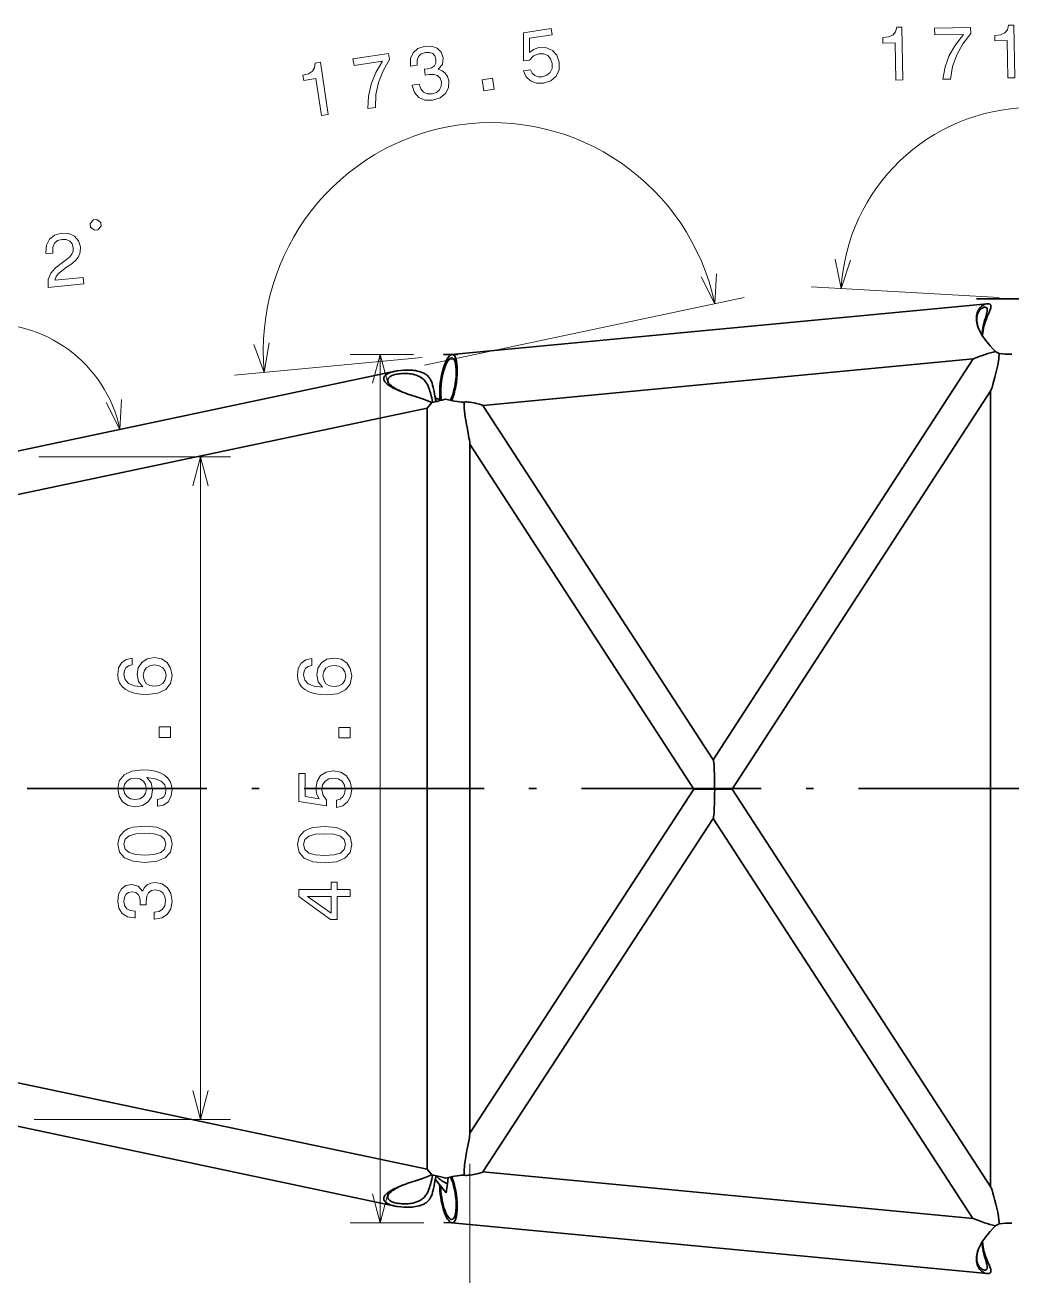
# Model space of a CAD drawing. Extents: x 0 to 420, y 0 to 297.
# Drawn here: x 101.1 to 167, y 127.6 to 211 of the extents above; entities that cross this region are included whole.
import ezdxf

# ---------------------------------------------------------------- set-up
doc = ezdxf.new("R2010")
doc.units = 0
doc.linetypes.add('DASHDOT', pattern=[18.5, 12, -3, 0.5, -3])

msp = doc.modelspace()

# ---------------------------------------------------------------- linework, layer by layer
at = {"color": 7, "lineweight": 13}
for p, q in [((127.78968, 188.351288), (149.12973, 192.856888)), ((124.838821, 131.121384), (124.838821, 189.064438)), ((112.847664, 138.008881), (112.847664, 182.233932)), ((130.827286, 135.058762), (130.827286, 93.750725))]:
    msp.add_line(p, q, dxfattribs=at)
at = {"color": 8, "lineweight": 13, "ltscale": 0.313919}
msp.add_line((166.143707, 192.854584), (153.607101, 193.56543), dxfattribs=at)
at = {"color": 7, "lineweight": 35}
for p, q in [((165.347244, 192.438416), (129.626205, 189.046295)), ((164.413254, 188.762222), (131.700531, 185.655777)), ((147.063004, 162.022552), (164.407211, 188.761642)), ((125.832825, 187.938126), (98.789383, 182.228348)), ((148.341476, 160.055817), (165.59639, 186.657257)), ((165.579437, 186.631134), (165.579437, 133.537369)), ((127.970154, 185.469254), (100.356438, 179.639069)), ((127.970154, 134.706924), (127.970154, 185.469254)), ((147.071045, 162.010193), (131.699707, 185.657043)), ((130.827286, 137.058762), (130.827286, 183.108841)), ((145.785614, 160.055893), (130.827286, 183.067383)), ((145.785614, 160.055893), (130.827286, 137.100128)), ((165.596375, 133.511307), (148.341476, 160.055817)), ((147.070908, 158.103302), (131.702927, 134.518829)), ((164.40332, 131.414902), (147.062881, 158.090973)), ((100.356438, 140.537109), (127.970154, 134.706924)), ((98.789383, 137.94783), (125.832825, 132.238052)), ((164.409363, 131.414322), (131.703735, 134.520096)), ((165.347244, 127.73777), (129.626205, 131.129883))]:
    msp.add_line(p, q, dxfattribs=at)
at = {"color": 7, "lineweight": 35, "ltscale": 0.089656}
msp.add_line((164.642349, 192.758682), (168.228577, 192.758682), dxfattribs=at)
at = {"color": 7, "lineweight": 13, "ltscale": 0.314342}
msp.add_line((127.63517, 188.857224), (115.117821, 187.668564), dxfattribs=at)
at = {"color": 7, "lineweight": 13, "ltscale": 0.105897}
msp.add_line((127.074715, 189.064438), (122.838821, 189.064438), dxfattribs=at)
at = {"color": 7, "lineweight": 35, "ltscale": 0.023392}
msp.add_line((129.074707, 189.064438), (130.010376, 189.064438), dxfattribs=at)
at = {"color": 7, "lineweight": 35, "ltscale": 0.001688}
msp.add_line((165.918472, 189.246353), (165.97789, 189.214264), dxfattribs=at)
at = {"color": 7, "lineweight": 35, "ltscale": 0.002252}
for p, q in [((126.188744, 186.604202), (126.272415, 186.570877)), ((126.188744, 133.571976), (126.272415, 133.605301))]:
    msp.add_line(p, q, dxfattribs=at)
at = {"color": 7, "lineweight": 35, "ltscale": 0.012264}
for p, q in [((127.970154, 185.469254), (128.279144, 185.850296)), ((128.279144, 134.325882), (127.970154, 134.706924))]:
    msp.add_line(p, q, dxfattribs=at)
at = {"color": 7, "lineweight": 35, "ltscale": 0.000278}
msp.add_line((128.580078, 185.909119), (128.569122, 185.911011), dxfattribs=at)
at = {"color": 7, "lineweight": 35, "ltscale": 0.001248}
msp.add_line((128.837387, 186.028473), (128.844131, 185.979004), dxfattribs=at)
at = {"color": 7, "lineweight": 35, "ltscale": 0.004948}
for p, q in [((129.2061, 186.077057), (129.398727, 186.031586)), ((129.2061, 134.099121), (129.398727, 134.144592))]:
    msp.add_line(p, q, dxfattribs=at)
at = {"color": 7, "lineweight": 35, "ltscale": 5.7e-05}
msp.add_line((130.440277, 185.88559), (130.442215, 185.884369), dxfattribs=at)
at = {"color": 7, "lineweight": 13, "ltscale": 0.319476}
msp.add_line((102.068642, 182.233932), (114.847664, 182.233932), dxfattribs=at)
at = {"color": 7, "linetype": 'DASHDOT', "lineweight": 35}
msp.add_line((390.771515, 160.088089), (23.101364, 160.088089), dxfattribs=at)
at = {"color": 7, "lineweight": 35, "ltscale": 0.03196}
msp.add_line((147.064011, 160.055252), (145.785614, 160.055893), dxfattribs=at)
at = {"color": 7, "lineweight": 35, "ltscale": 0.002531}
msp.add_line((147.165253, 160.055191), (147.064011, 160.055252), dxfattribs=at)
at = {"color": 7, "lineweight": 35, "ltscale": 0.003889}
msp.add_line((147.165253, 160.055191), (147.164871, 160.210739), dxfattribs=at)
at = {"color": 7, "lineweight": 35, "ltscale": 0.029406}
msp.add_line((147.165253, 160.055191), (148.341476, 160.055817), dxfattribs=at)
at = {"color": 7, "lineweight": 13, "ltscale": 0.327505}
msp.add_line((101.747444, 138.008881), (114.847664, 138.008881), dxfattribs=at)
at = {"color": 7, "lineweight": 35, "ltscale": 0.029117}
msp.add_line((129.253922, 133.123779), (128.520355, 134.028412), dxfattribs=at)
at = {"color": 7, "lineweight": 35, "ltscale": 0.000666}
msp.add_line((129.120773, 134.12117), (129.132004, 134.097015), dxfattribs=at)
at = {"color": 7, "lineweight": 35, "ltscale": 0.00054}
msp.add_line((129.130569, 134.118576), (129.132004, 134.097015), dxfattribs=at)
at = {"color": 7, "lineweight": 35, "ltscale": 0.000522}
msp.add_line((129.141159, 134.115784), (129.132004, 134.097015), dxfattribs=at)
at = {"color": 7, "lineweight": 35, "ltscale": 0.010198}
msp.add_line((129.369919, 134.137741), (129.331482, 133.731628), dxfattribs=at)
at = {"color": 7, "lineweight": 35, "ltscale": 5.4e-05}
msp.add_line((130.440277, 134.290588), (130.442108, 134.291733), dxfattribs=at)
at = {"color": 7, "lineweight": 13, "ltscale": 0.122916}
msp.add_line((127.755463, 131.121384), (122.838821, 131.121384), dxfattribs=at)
at = {"color": 7, "lineweight": 35, "ltscale": 0.016377}
msp.add_line((129.100555, 131.135605), (129.755463, 131.121384), dxfattribs=at)
at = {"color": 7, "lineweight": 13}
for points in [[(134.416595, 207.977798), (134.588623, 207.585724), (134.881592, 207.303909), (135.270981, 207.159241), (135.741058, 207.154434), (136.230911, 207.320984), (136.587509, 207.625351), (136.777451, 208.052261), (136.796127, 208.565262), (136.64064, 209.015991), (136.345825, 209.34343), (135.936157, 209.520706), (135.439636, 209.531693), (135.074844, 209.414825), (134.810776, 209.206192), (134.808167, 210.15979), (136.323776, 210.390991), (136.261414, 210.799805), (134.411758, 210.517654), (134.417435, 208.641144), (134.816269, 208.701981), (135.069687, 208.980408), (135.425705, 209.121445), (135.753143, 209.11528), (136.021774, 208.992996), (136.213593, 208.772293), (136.316345, 208.466568), (136.309418, 208.144104), (136.187134, 207.875473), (135.966415, 207.683655), (135.660706, 207.580902), (135.391129, 207.5755), (135.16925, 207.658981), (134.992294, 207.815643), (134.880249, 208.048538)], [(126.981888, 207.03244), (126.987221, 206.997543), (127.139999, 206.531097), (127.429085, 206.207886), (127.832993, 206.034821), (128.334503, 206.024597), (128.840073, 206.188446), (129.19548, 206.467133), (129.391525, 206.854141), (129.412811, 207.316544), (129.328064, 207.604599), (129.18187, 207.827179), (128.974243, 207.984268), (128.714417, 208.082367), (128.997406, 208.401016), (129.046677, 208.847275), (128.912567, 209.224747), (128.65332, 209.486191), (128.276199, 209.617416), (127.787689, 209.609207), (127.351166, 209.460999), (127.040619, 209.189163), (126.869514, 208.805954), (126.865448, 208.330887), (126.870766, 208.29599), (127.314491, 208.363663), (127.305702, 208.688828), (127.400345, 208.937943), (127.58844, 209.109482), (127.874985, 209.204208), (128.14032, 209.203873), (128.345749, 209.128067), (128.486267, 208.976059), (128.566116, 208.753555), (128.558517, 208.502426), (128.463959, 208.319656), (128.26976, 208.188004), (127.99015, 208.114731), (127.79496, 208.090057), (127.855042, 207.696198), (128.097824, 207.743439), (128.418747, 207.746475), (128.671326, 207.662567), (128.840576, 207.489426), (128.929214, 207.242767), (128.918472, 206.945236), (128.80661, 206.708801), (128.597809, 206.539215), (128.300522, 206.447952), (127.978836, 206.44989), (127.726692, 206.564468), (127.545609, 206.781723), (127.440559, 207.102402)], [(124.017738, 205.46814), (124.521278, 205.544952), (124.560326, 206.392654), (124.732376, 207.204544), (125.032425, 207.979843), (125.463974, 208.729279), (125.400848, 209.143082), (123.027733, 208.781082), (123.096931, 208.327393), (124.99144, 208.616394), (124.545715, 207.85968), (124.239143, 207.093597), (124.064056, 206.301651)], [(120.927689, 204.996765), (121.381371, 205.065964), (120.84977, 208.550873), (120.510765, 208.499161), (120.467415, 208.181351), (120.319115, 207.94957), (120.063148, 207.788086), (119.690346, 207.690399), (119.744339, 207.336426), (120.551987, 207.459625)], [(131.753357, 206.648163), (132.44136, 206.753113), (132.328049, 207.495956), (131.64003, 207.391006)], [(105.7724, 197.344376), (106.004646, 197.366852), (106.214417, 197.621582), (106.191956, 197.853836), (105.937225, 198.063599), (105.704964, 198.041122), (105.495193, 197.786392), (105.51767, 197.554153)], [(102.677063, 193.528442), (105.071487, 193.760178), (105.029701, 194.191879), (103.137245, 194.008728), (103.219841, 194.254852), (103.381599, 194.468124), (103.904305, 194.878448), (104.185883, 195.057709), (104.496307, 195.305618), (104.707947, 195.579437), (104.814812, 195.888733), (104.832458, 196.229904), (104.706306, 196.643311), (104.438324, 196.951782), (104.056488, 197.12764), (103.582367, 197.157745), (103.108719, 197.025772), (102.765106, 196.754379), (102.565628, 196.355057), (102.533401, 195.850327), (102.540199, 195.78006), (102.997009, 195.824265), (102.993118, 195.864426), (103.005257, 196.210144), (103.116493, 196.474243), (103.316811, 196.655762), (103.597595, 196.738678), (103.893593, 196.71666), (104.12159, 196.612061), (104.281082, 196.429886), (104.355095, 196.188782), (104.342308, 195.954468), (104.265877, 195.749466), (104.121765, 195.563248), (103.915466, 195.391281), (103.634842, 195.201981), (103.173035, 194.84314), (102.858734, 194.478317), (102.69178, 194.056808), (102.675598, 193.543503)], [(108.290741, 168.803818), (107.88224, 168.707993), (107.579651, 168.486099), (107.388016, 168.143158), (107.322449, 167.699356), (107.357742, 167.40181), (107.453568, 167.144592), (107.609901, 166.917648), (107.83181, 166.726013), (108.109192, 166.574707), (108.447083, 166.46376), (108.845497, 166.393158), (109.29435, 166.372986), (110.01049, 166.453674), (110.52993, 166.70079), (110.842621, 167.099213), (110.948524, 167.643875), (110.857742, 168.133072), (110.62072, 168.506271), (110.247513, 168.748337), (109.77346, 168.834076), (109.29435, 168.748337), (108.926186, 168.516357), (108.694206, 168.158279), (108.613518, 167.714478), (108.714378, 167.235382), (109.001839, 166.877304), (108.447083, 166.952957), (108.048676, 167.114334), (107.811638, 167.36145), (107.730949, 167.704391), (107.771301, 167.956558), (107.877205, 168.148193), (108.053719, 168.274277), (108.290741, 168.339844)], [(120.281898, 168.77533), (119.873398, 168.679504), (119.570808, 168.457611), (119.379173, 168.11467), (119.313606, 167.670868), (119.3489, 167.373322), (119.444725, 167.116104), (119.601067, 166.88916), (119.822968, 166.697525), (120.100349, 166.546219), (120.43824, 166.435272), (120.836655, 166.36467), (121.285507, 166.344498), (122.001648, 166.425186), (122.521088, 166.672302), (122.833778, 167.070724), (122.939682, 167.615387), (122.8489, 168.104584), (122.611877, 168.477783), (122.23867, 168.719849), (121.764618, 168.805588), (121.285507, 168.719849), (120.917343, 168.487869), (120.685364, 168.129791), (120.604675, 167.685989), (120.705536, 167.206894), (120.992996, 166.848816), (120.43824, 166.924469), (120.039833, 167.085846), (119.802795, 167.332962), (119.722107, 167.675903), (119.762459, 167.92807), (119.868362, 168.119705), (120.044876, 168.245789), (120.281898, 168.311356)], [(109.778503, 168.344879), (110.096214, 168.289413), (110.338295, 168.148193), (110.499672, 167.921249), (110.55011, 167.63884), (110.499672, 167.341278), (110.343338, 167.114334), (110.101273, 166.968079), (109.783539, 166.922699), (109.470863, 166.973129), (109.233826, 167.114334), (109.082527, 167.346329), (109.027054, 167.659012), (109.082527, 167.931335), (109.228783, 168.148193), (109.465828, 168.289413)], [(121.769661, 168.316391), (122.087372, 168.260925), (122.329453, 168.119705), (122.490829, 167.892761), (122.541267, 167.610352), (122.490829, 167.31279), (122.334496, 167.085846), (122.09243, 166.93959), (121.774696, 166.894211), (121.462021, 166.944641), (121.224983, 167.085846), (121.073685, 167.317841), (121.018211, 167.630524), (121.073685, 167.902847), (121.21994, 168.119705), (121.456985, 168.260925)], [(110.847664, 163.509445), (110.847664, 164.205399), (110.096214, 164.205399), (110.096214, 163.509445)], [(122.838821, 163.480957), (122.838821, 164.17691), (122.087372, 164.17691), (122.087372, 163.480957)], [(109.980232, 158.911026), (110.378654, 158.986679), (110.686287, 159.203537), (110.877922, 159.546478), (110.948524, 160.000366), (110.913231, 160.297913), (110.822449, 160.565201), (110.666107, 160.792145), (110.444206, 160.983795), (110.166824, 161.135086), (109.823891, 161.246033), (109.430511, 161.3116), (108.976624, 161.336823), (108.265526, 161.251083), (107.746086, 161.003967), (107.433388, 160.610596), (107.322449, 160.070969), (107.413231, 159.576736), (107.655296, 159.203537), (108.028503, 158.961456), (108.497513, 158.880768), (108.981659, 158.961456), (109.349823, 159.198486), (109.58181, 159.551514), (109.657463, 160.000366), (109.561638, 160.474426), (109.269135, 160.832489), (109.828934, 160.751801), (110.227356, 160.590424), (110.464378, 160.343307), (110.540031, 160.005402), (110.504715, 159.743164), (110.393768, 159.551514), (110.217255, 159.42543), (109.980232, 159.375)], [(121.925995, 158.842194), (122.339539, 158.95314), (122.662308, 159.200256), (122.864037, 159.56337), (122.939682, 160.027344), (122.8489, 160.536713), (122.601791, 160.935135), (122.208412, 161.187286), (121.704086, 161.283112), (121.235077, 161.197372), (120.866913, 160.955307), (120.62989, 160.577057), (120.544159, 160.087875), (120.604675, 159.709625), (120.771088, 159.417114), (119.828011, 159.558334), (119.828011, 161.091476), (119.414467, 161.091476), (119.414467, 159.220428), (121.27037, 158.943054), (121.27037, 159.346512), (121.033348, 159.639023), (120.947601, 160.012222), (121.00309, 160.334991), (121.164467, 160.582108), (121.411591, 160.738449), (121.729309, 160.793915), (122.047035, 160.738449), (122.294159, 160.577057), (122.4505, 160.329941), (122.505966, 160.012222), (122.470657, 159.744934), (122.354675, 159.538162), (122.173119, 159.386856), (121.925995, 159.311218)], [(108.49247, 159.369965), (108.179802, 159.420395), (107.932678, 159.5616), (107.776337, 159.783508), (107.720863, 160.070969), (107.776337, 160.368515), (107.932678, 160.595459), (108.174759, 160.736679), (108.487434, 160.792145), (108.805145, 160.736679), (109.042191, 160.595459), (109.188446, 160.36348), (109.238884, 160.055832), (109.188446, 159.778458), (109.042191, 159.5616), (108.810204, 159.420395)], [(109.138016, 155.169968), (109.929802, 155.245605), (110.494637, 155.482635), (110.837585, 155.860886), (110.948524, 156.385376), (110.837585, 156.904831), (110.494637, 157.283066), (109.929802, 157.51506), (109.138016, 157.595749), (108.351273, 157.51506), (108.038582, 157.419235), (107.78138, 157.283066), (107.438446, 156.904831), (107.322449, 156.385376), (107.438446, 155.860886), (107.786415, 155.482635), (108.351273, 155.245605)], [(109.138016, 155.654114), (108.527786, 155.694458), (108.089012, 155.820541), (107.83181, 156.047485), (107.741043, 156.385376), (107.83181, 156.718231), (108.089012, 156.945175), (108.527786, 157.071259), (109.138016, 157.111603), (109.753288, 157.071259), (110.192039, 156.945175), (110.449242, 156.718231), (110.534988, 156.385376), (110.449242, 156.047485), (110.192039, 155.820541), (109.753288, 155.694458)], [(121.129173, 155.141479), (121.920959, 155.217117), (122.485794, 155.454147), (122.828743, 155.832397), (122.939682, 156.356888), (122.828743, 156.876343), (122.485794, 157.254578), (121.920959, 157.486572), (121.129173, 157.567261), (120.34243, 157.486572), (120.029739, 157.390747), (119.772537, 157.254578), (119.429604, 156.876343), (119.313606, 156.356888), (119.429604, 155.832397), (119.777573, 155.454147), (120.34243, 155.217117)], [(121.129173, 155.625626), (120.518944, 155.66597), (120.08017, 155.792053), (119.822968, 156.018997), (119.732201, 156.356888), (119.822968, 156.689743), (120.08017, 156.916687), (120.518944, 157.04277), (121.129173, 157.083115), (121.744446, 157.04277), (122.183197, 156.916687), (122.440399, 156.689743), (122.526146, 156.356888), (122.440399, 156.018997), (122.183197, 155.792053), (121.744446, 155.66597)], [(109.748245, 151.378464), (109.783539, 151.378464), (110.267693, 151.459152), (110.630798, 151.696182), (110.862801, 152.069382), (110.948524, 152.563614), (110.862801, 153.08812), (110.640892, 153.481491), (110.287865, 153.733643), (109.833977, 153.824432), (109.536415, 153.784088), (109.29435, 153.673126), (109.107742, 153.491577), (108.971581, 153.249496), (108.699242, 153.577316), (108.265526, 153.693298), (107.872162, 153.617661), (107.574608, 153.400803), (107.388016, 153.047775), (107.322449, 152.563614), (107.403137, 152.109726), (107.625038, 151.761749), (107.978065, 151.534805), (108.447083, 151.459152), (108.482391, 151.459152), (108.482391, 151.908005), (108.159622, 151.948349), (107.927635, 152.079468), (107.786415, 152.29129), (107.735985, 152.588837), (107.776337, 152.851089), (107.88224, 153.042725), (108.053719, 153.158722), (108.285706, 153.204117), (108.532829, 153.158722), (108.699242, 153.037689), (108.80011, 152.825867), (108.83036, 152.538406), (108.825325, 152.341721), (109.223747, 152.341721), (109.213661, 152.588837), (109.259041, 152.906555), (109.380081, 153.143585), (109.576775, 153.284805), (109.833977, 153.335236), (110.126488, 153.279755), (110.343338, 153.133499), (110.4795, 152.90152), (110.524895, 152.593887), (110.474457, 152.276154), (110.323158, 152.044174), (110.081093, 151.897919), (109.748245, 151.842438)], [(122.838821, 152.898239), (122.838821, 153.352142), (121.97139, 153.352142), (121.97139, 153.85141), (121.567932, 153.85141), (121.567932, 153.352142), (119.414467, 153.352142), (119.414467, 152.893204), (121.527573, 151.360062), (121.97139, 151.360062), (121.97139, 152.898239)], [(121.567932, 151.783691), (119.999481, 152.898239), (121.567932, 152.898239)]]:
    msp.add_lwpolyline(points, close=True, dxfattribs=at)
at = {"color": 8, "lineweight": 13}
for points in [[(159.262985, 207.362152), (159.721848, 207.37088), (159.654785, 210.895462), (159.311905, 210.888931), (159.227005, 210.579636), (159.049408, 210.369446), (158.774384, 210.243149), (158.391937, 210.195526), (158.398758, 209.837509), (159.215622, 209.853058)], [(162.388229, 207.4216), (162.897507, 207.43129), (163.048065, 208.266434), (163.325745, 209.048508), (163.72551, 209.77742), (164.252182, 210.463364), (164.244217, 210.881866), (161.84407, 210.836212), (161.852798, 210.377365), (163.76889, 210.413803), (163.227173, 209.722549), (162.822189, 209.003616), (162.544128, 208.241714)], [(166.733673, 207.504257), (167.192535, 207.512985), (167.125488, 211.037552), (166.782608, 211.031036), (166.697708, 210.721725), (166.520111, 210.511536), (166.245087, 210.385254), (165.86264, 210.337616), (165.869461, 209.979614), (166.68631, 209.995148)]]:
    msp.add_lwpolyline(points, close=True, dxfattribs=at)
msp.add_lwpolyline([(155.196426, 195.410263), (155.603882, 193.452209), (156.230057, 195.351654)], dxfattribs=at)
at = {"color": 7, "lineweight": 13}
for points in [[(146.267303, 194.226974), (147.172852, 192.443726), (147.280258, 194.440842)], [(116.410912, 189.731888), (117.108879, 187.857635), (117.441551, 189.829773)], [(125.356453, 187.132599), (124.838821, 189.064438), (124.321175, 187.132599)], [(106.565468, 185.844574), (107.471024, 184.061325), (107.578407, 186.058441)], [(113.365311, 180.302078), (112.847664, 182.233932), (112.330032, 180.302078)], [(112.330032, 139.940735), (112.847664, 138.008881), (113.365311, 139.940735)], [(124.321175, 133.053238), (124.838821, 131.121384), (125.356453, 133.053238)]]:
    msp.add_lwpolyline(points, dxfattribs=at)
at = {"color": 7, "lineweight": 35}
for points in [[(165.347244, 192.438416), (165.274216, 192.426331), (165.199905, 192.404236), (165.125793, 192.372604), (165.053116, 192.331696), (164.982956, 192.281616), (164.922058, 192.227951), (164.864914, 192.166611), (164.812332, 192.097626), (164.765182, 192.021027), (164.724228, 191.937012), (164.689911, 191.844543), (164.663574, 191.74527), (164.645859, 191.639862), (164.637192, 191.529175), (164.637802, 191.414169), (164.647705, 191.29599), (164.66391, 191.190323), (164.686813, 191.083939), (164.715958, 190.977615)], [(165.173019, 192.206619), (165.144119, 192.202377), (165.114578, 192.195175), (165.054443, 192.172226), (164.994324, 192.138443), (164.935638, 192.094269), (164.879761, 192.040054), (164.827866, 191.976013), (164.783585, 191.906769), (164.744858, 191.829224), (164.712601, 191.743744), (164.687607, 191.650833), (164.670593, 191.551224), (164.663193, 191.469345), (164.661148, 191.384476), (164.664474, 191.297195), (164.670456, 191.230515), (164.679382, 191.163071), (164.700134, 191.051483), (164.728043, 190.939407)], [(165.173019, 192.206619), (165.215912, 192.207001), (165.255554, 192.199387), (165.290619, 192.183182), (165.306015, 192.171692), (165.319763, 192.157867), (165.34079, 192.125153), (165.354568, 192.084061), (165.360779, 192.035019), (165.359726, 191.979813), (165.352295, 191.918488), (165.334122, 191.828873), (165.317932, 191.765182), (165.279114, 191.630783), (165.232025, 191.477112), (165.183716, 191.315964), (165.137543, 191.148743), (165.094467, 190.969147), (165.058914, 190.78537), (165.044647, 190.692368), (165.03302, 190.598907), (165.021469, 190.465424), (165.016357, 190.332306)], [(165.347244, 192.438416), (165.404495, 192.440277), (165.458374, 192.434296), (165.485825, 192.427383), (165.511368, 192.417709), (165.530777, 192.407516), (165.548431, 192.395264), (165.563858, 192.381042), (165.577118, 192.364716), (165.587753, 192.346741), (165.596024, 192.326752), (165.601898, 192.304459), (165.605194, 192.280182), (165.604263, 192.226135), (165.59845, 192.186676), (165.588974, 192.144775), (165.574829, 192.096115), (165.537689, 191.992783), (165.483429, 191.861893), (165.423645, 191.724075), (165.361938, 191.579773), (165.303635, 191.436035), (165.248016, 191.287521), (165.198868, 191.141876), (165.154663, 190.992813), (165.111786, 190.820221), (165.077942, 190.644775), (165.064819, 190.556396), (165.054428, 190.467804), (165.046951, 190.379211), (165.042465, 190.290848)], [(165.918472, 189.246353), (165.869781, 189.302597), (165.761963, 189.419571), (165.554794, 189.64064), (165.447723, 189.759888), (165.341049, 189.885025), (165.242249, 190.008606), (165.146332, 190.137711), (165.049088, 190.280716), (164.95784, 190.430023), (164.874268, 190.585205), (164.835938, 190.66478), (164.800247, 190.745499), (164.754929, 190.860825), (164.715958, 190.977615)], [(164.413269, 188.762222), (164.421432, 188.763733), (164.449142, 188.772018), (164.4897, 188.786285), (164.596146, 188.82666), (164.885101, 188.938309), (165.044662, 188.997635), (165.218124, 189.058792), (165.396255, 189.116821), (165.578751, 189.169952), (165.747345, 189.212036), (165.918472, 189.246353)], [(165.59639, 186.657257), (165.610352, 186.68396), (165.620926, 186.708572), (165.643631, 186.768265), (165.674469, 186.858261), (165.736771, 187.058395), (165.805679, 187.299347), (165.873383, 187.553665), (165.937653, 187.813034), (165.998322, 188.079041), (166.053467, 188.347946), (166.101593, 188.621033), (166.122147, 188.758545), (166.13974, 188.896652), (166.151398, 189.008408), (166.1604, 189.120529)], [(125.832825, 187.938126), (125.704559, 187.907883), (125.580116, 187.87149), (125.460945, 187.827957), (125.375984, 187.789703), (125.29641, 187.745895), (125.259247, 187.721619), (125.224213, 187.695587), (125.177254, 187.653671), (125.137337, 187.607178), (125.120628, 187.582153), (125.106483, 187.555969), (125.095482, 187.52951), (125.087387, 187.502075), (125.082489, 187.474533), (125.080696, 187.446289), (125.082054, 187.417587), (125.086624, 187.388504), (125.094627, 187.358276), (125.105843, 187.328049), (125.120506, 187.297211), (125.1381, 187.266769), (125.163109, 187.230286), (125.191467, 187.194778), (125.249954, 187.133041), (125.311424, 187.078186), (125.377571, 187.026306), (125.463783, 186.966171), (125.553802, 186.909729), (125.63414, 186.863449), (125.716171, 186.81929), (125.883987, 186.736465), (126.055618, 186.659653), (126.188744, 186.604202)], [(128.342224, 187.007889), (128.303009, 187.134323), (128.25621, 187.257477), (128.229446, 187.317108), (128.200165, 187.375015), (128.170654, 187.426834), (128.138763, 187.476639), (128.105957, 187.522217), (128.070969, 187.565552), (128.019775, 187.620834), (127.964745, 187.67157), (127.906273, 187.717697), (127.854721, 187.75296), (127.801346, 187.785095), (127.745804, 187.814575), (127.688934, 187.841202), (127.572777, 187.88649), (127.448769, 187.924255), (127.322655, 187.953995), (127.195198, 187.976959), (127.09906, 187.990326), (127.00264, 188.000732), (126.809509, 188.013626), (126.614754, 188.017059), (126.42115, 188.011627), (126.229408, 187.99762), (126.028847, 187.973175), (125.930145, 187.957047), (125.832825, 187.938126)], [(125.919945, 187.737518), (125.81559, 187.712463), (125.714951, 187.68158), (125.619354, 187.643982), (125.551086, 187.610046), (125.48822, 187.570816), (125.459412, 187.548981), (125.432747, 187.525543), (125.395638, 187.484619), (125.366638, 187.439041), (125.355736, 187.414261), (125.347717, 187.388397), (125.342865, 187.362106), (125.341156, 187.335022), (125.344521, 187.294266), (125.354774, 187.252899), (125.371483, 187.211517), (125.387878, 187.180801), (125.407166, 187.150574), (125.444641, 187.101837), (125.487694, 187.055054), (125.544739, 187.001846), (125.606384, 186.951462), (125.665184, 186.908066), (125.726181, 186.866592), (125.85305, 186.788696), (125.984604, 186.716339), (126.131912, 186.64241), (126.281708, 186.572845)], [(128.041061, 186.94429), (127.991791, 187.045883), (127.936073, 187.143524), (127.873543, 187.235641), (127.823715, 187.298401), (127.77037, 187.357147), (127.713715, 187.411591), (127.669197, 187.449524), (127.623108, 187.484955), (127.526772, 187.548447), (127.465981, 187.582382), (127.403816, 187.613022), (127.33992, 187.640778), (127.275063, 187.665558), (127.143837, 187.706894), (127.026253, 187.735458), (126.907738, 187.757477), (126.788773, 187.773575), (126.699471, 187.782104), (126.610252, 187.787766), (126.432587, 187.790955), (126.258186, 187.783752), (126.168427, 187.775925), (126.079666, 187.765198), (125.999184, 187.752686), (125.919945, 187.737518)], [(128.342224, 187.007889), (128.374619, 186.884216), (128.402985, 186.760284), (128.436386, 186.596481), (128.495041, 186.282288), (128.545609, 186.020676), (128.570068, 185.906708)], [(128.279114, 185.850311), (128.174149, 185.899475), (128.062363, 185.947021), (127.95472, 185.989426), (127.732918, 186.069931), (127.598289, 186.115952), (127.324013, 186.206482), (126.908226, 186.343018), (126.695511, 186.415421), (126.483337, 186.491013), (126.272415, 186.570877)], [(128.334091, 185.858078), (128.32782, 185.906662), (128.305969, 186.027481), (128.279541, 186.152878), (128.247589, 186.29245), (128.196335, 186.493912), (128.166428, 186.598831), (128.134689, 186.700012), (128.099289, 186.801331), (128.071396, 186.873215), (128.041061, 186.94429)], [(128.837387, 186.028473), (128.731964, 186.080643), (128.677811, 186.102936), (128.623627, 186.121857), (128.571716, 186.136612), (128.520355, 186.147766)], [(129.2061, 186.077057), (128.964035, 186.012344), (128.755829, 185.954819), (128.655457, 185.928192), (128.511292, 185.892944), (128.390289, 185.867783), (128.279144, 185.850296)], [(129.398727, 186.031586), (129.665375, 185.970917), (129.797821, 185.944153), (129.992798, 185.911377), (130.133881, 185.894226), (130.268372, 185.884659), (130.356812, 185.882965), (130.440277, 185.88559)], [(130.442215, 185.884369), (130.440689, 185.781723), (130.4422, 185.679062), (130.452698, 185.474136), (130.470932, 185.270309), (130.494843, 185.06842), (130.52301, 184.867844), (130.554291, 184.668579), (130.605087, 184.373596), (130.640137, 184.181625), (130.712173, 183.800568), (130.768509, 183.50148), (130.793945, 183.359207), (130.817886, 183.208023), (130.825333, 183.144775), (130.827286, 183.108841)], [(130.442215, 185.884369), (130.530716, 185.887726), (130.618622, 185.887299), (130.707657, 185.883347), (130.79541, 185.876236), (130.960068, 185.855225), (131.118011, 185.826721), (131.267654, 185.793106), (131.460144, 185.741226), (131.614761, 185.691956), (131.687469, 185.664185), (131.697708, 185.658798), (131.699295, 185.657562), (131.699707, 185.657043)], [(147.164871, 160.210739), (147.160278, 160.645218), (147.15007, 161.072632), (147.142654, 161.276047), (147.133286, 161.47258), (147.121429, 161.659714), (147.107101, 161.821671), (147.091385, 161.938065), (147.083694, 161.975143), (147.075378, 162.001724), (147.071045, 162.010193)], [(147.165253, 160.055191), (147.163742, 159.737747), (147.158951, 159.394897), (147.150574, 159.057388), (147.142441, 158.833084), (147.131882, 158.616257), (147.12204, 158.462875), (147.110107, 158.321716), (147.095474, 158.200943), (147.085205, 158.145218), (147.079666, 158.124146), (147.070908, 158.103302)], [(130.827286, 137.058762), (130.825043, 137.019684), (130.811157, 136.913757), (130.792816, 136.802383), (130.748962, 136.561996), (130.652847, 136.056107), (130.588318, 135.701981), (130.557709, 135.522675), (130.515457, 135.252106), (130.479248, 134.976532), (130.464523, 134.837845), (130.452728, 134.698685), (130.444153, 134.549606)], [(130.442123, 134.291748), (130.530258, 134.288284), (130.617889, 134.288605), (130.706802, 134.292435), (130.794525, 134.299408), (130.963242, 134.320847), (131.070313, 134.33934), (131.173843, 134.360458), (131.292801, 134.388351), (131.404373, 134.417862), (131.554245, 134.462708), (131.663879, 134.500656), (131.697159, 134.514877), (131.701874, 134.517776), (131.702927, 134.518829)], [(125.832825, 132.238052), (125.704559, 132.268295), (125.580116, 132.304688), (125.460945, 132.348221), (125.375984, 132.386475), (125.29641, 132.430283), (125.259247, 132.454559), (125.224213, 132.480591), (125.177254, 132.522507), (125.137337, 132.569), (125.120628, 132.594025), (125.106483, 132.620209), (125.095482, 132.646667), (125.087387, 132.674103), (125.082489, 132.701645), (125.080696, 132.729889), (125.082054, 132.758591), (125.086624, 132.787674), (125.094627, 132.817902), (125.105843, 132.848129), (125.120506, 132.878967), (125.1381, 132.909409), (125.163109, 132.945892), (125.191467, 132.9814), (125.249954, 133.043137), (125.311424, 133.097992), (125.377571, 133.149872), (125.463783, 133.210007), (125.553802, 133.266449), (125.63414, 133.312729), (125.716171, 133.356888), (125.883987, 133.439713), (126.055618, 133.516525), (126.188744, 133.571976)], [(125.919945, 132.43866), (125.81559, 132.463715), (125.714951, 132.494598), (125.619354, 132.532196), (125.551086, 132.566132), (125.48822, 132.605362), (125.459412, 132.627197), (125.432747, 132.650635), (125.395638, 132.691559), (125.366638, 132.737137), (125.355736, 132.761917), (125.347717, 132.787781), (125.342865, 132.814072), (125.341156, 132.841156), (125.344521, 132.881912), (125.354774, 132.923279), (125.371483, 132.964661), (125.387878, 132.995377), (125.407166, 133.025604), (125.444641, 133.074341), (125.487694, 133.121124), (125.544739, 133.174332), (125.606384, 133.224716), (125.665184, 133.268112), (125.726181, 133.309586), (125.85305, 133.387482), (125.984604, 133.459839), (126.131912, 133.533768), (126.281708, 133.603333)], [(128.279114, 134.325867), (128.174149, 134.276703), (128.062363, 134.229156), (127.95472, 134.186752), (127.732918, 134.106247), (127.598289, 134.060226), (127.324013, 133.969696), (126.908226, 133.83316), (126.695511, 133.760757), (126.483337, 133.685165), (126.272415, 133.605301)], [(128.334091, 134.3181), (128.32782, 134.269516), (128.305969, 134.148697), (128.279541, 134.0233), (128.247589, 133.883728), (128.196335, 133.682266), (128.166428, 133.577347), (128.134689, 133.476166), (128.099289, 133.374847), (128.071396, 133.302963), (128.041061, 133.231888)], [(129.2061, 134.099121), (129.06604, 134.135818), (128.794235, 134.210892), (128.600525, 134.261932), (128.486374, 134.288803), (128.378601, 134.310532), (128.279144, 134.325882)], [(128.342224, 133.168289), (128.374619, 133.291962), (128.402985, 133.415894), (128.436386, 133.579697), (128.495041, 133.89389), (128.545609, 134.155502), (128.570068, 134.26947)], [(129.331482, 133.731628), (129.283936, 133.747498), (129.237396, 133.765915), (129.147629, 133.809082), (129.083694, 133.845551), (129.021988, 133.884903), (128.962357, 133.926453), (128.904648, 133.969635), (128.785797, 134.06662), (128.674149, 134.165909), (128.569122, 134.265167)], [(129.398727, 134.144592), (129.665375, 134.205261), (129.797821, 134.232025), (129.992798, 134.264801), (130.133881, 134.281952), (130.268372, 134.291519), (130.356812, 134.293213), (130.440277, 134.290588)], [(128.342224, 133.168289), (128.303009, 133.041855), (128.25621, 132.918701), (128.229446, 132.85907), (128.200165, 132.801163), (128.170654, 132.749344), (128.138763, 132.699539), (128.105957, 132.653961), (128.070969, 132.610626), (128.019775, 132.555344), (127.964745, 132.504608), (127.906273, 132.458481), (127.854721, 132.423218), (127.801346, 132.391083), (127.745804, 132.361603), (127.688934, 132.334976), (127.572777, 132.289688), (127.448769, 132.251923), (127.322655, 132.222183), (127.195198, 132.199219), (127.09906, 132.185852), (127.00264, 132.175446), (126.809509, 132.162552), (126.614754, 132.159119), (126.42115, 132.164551), (126.229408, 132.178558), (126.028847, 132.203003), (125.930145, 132.219131), (125.832825, 132.238052)], [(128.041061, 133.231888), (127.991791, 133.130295), (127.936073, 133.032654), (127.873543, 132.940536), (127.823715, 132.877777), (127.77037, 132.819031), (127.713715, 132.764587), (127.669197, 132.726654), (127.623108, 132.691223), (127.526772, 132.627731), (127.465981, 132.593796), (127.403816, 132.563156), (127.33992, 132.5354), (127.275063, 132.51062), (127.143837, 132.469284), (127.026253, 132.44072), (126.907738, 132.418701), (126.788773, 132.402603), (126.699471, 132.394073), (126.610252, 132.388412), (126.432587, 132.385223), (126.258186, 132.392426), (126.168427, 132.400253), (126.079666, 132.41098), (125.999184, 132.423492), (125.919945, 132.43866)], [(165.596375, 133.511307), (165.610336, 133.48465), (165.620956, 133.459991), (165.643677, 133.400345), (165.674561, 133.310379), (165.736908, 133.110397), (165.806274, 132.868134), (165.873047, 132.617737), (165.937683, 132.357422), (165.998032, 132.093384), (166.053329, 131.824341), (166.101334, 131.552567), (166.136261, 131.305054), (166.149841, 131.180542), (166.160172, 131.055603)], [(165.918335, 130.929657), (165.822083, 130.947739), (165.726471, 130.968582), (165.53772, 131.017029), (165.352997, 131.072296), (165.175674, 131.13118), (165.06041, 131.171951), (164.838272, 131.254715), (164.585541, 131.352539), (164.4841, 131.3909), (164.424927, 131.410873), (164.409363, 131.414322)], [(165.918335, 130.929657), (165.869629, 130.873413), (165.76178, 130.756393), (165.554657, 130.535385), (165.447617, 130.416183), (165.341003, 130.291077), (165.242172, 130.16748), (165.14624, 130.038361), (165.049042, 129.89537), (164.957809, 129.746078), (164.874237, 129.590912), (164.835922, 129.511353), (164.800232, 129.430634), (164.754898, 129.315338), (164.715958, 129.198563)], [(165.173019, 127.969559), (165.215912, 127.969177), (165.255554, 127.976791), (165.290619, 127.993004), (165.306015, 128.004486), (165.319763, 128.018311), (165.34079, 128.051025), (165.354568, 128.092117), (165.360779, 128.141159), (165.359726, 128.196365), (165.352295, 128.25769), (165.334122, 128.347305), (165.317932, 128.410995), (165.279114, 128.545395), (165.232025, 128.699066), (165.183716, 128.860214), (165.137543, 129.027435), (165.094467, 129.207031), (165.058914, 129.390808), (165.044647, 129.48381), (165.03302, 129.577271), (165.021469, 129.710754), (165.016357, 129.843872)], [(165.347244, 127.73777), (165.404495, 127.735901), (165.458374, 127.74189), (165.485825, 127.748795), (165.511368, 127.758469), (165.530777, 127.768654), (165.548431, 127.780922), (165.563858, 127.795128), (165.577118, 127.81147), (165.587753, 127.829437), (165.596024, 127.849426), (165.601898, 127.871719), (165.605194, 127.895988), (165.604263, 127.95005), (165.59845, 127.989502), (165.588974, 128.031403), (165.574829, 128.080063), (165.537689, 128.183395), (165.483429, 128.314285), (165.423645, 128.452103), (165.361938, 128.596405), (165.303635, 128.740143), (165.248016, 128.888657), (165.198868, 129.034302), (165.154663, 129.183365), (165.111786, 129.355957), (165.077942, 129.531403), (165.064819, 129.619781), (165.054428, 129.708374), (165.046951, 129.796967), (165.042465, 129.88533)], [(165.347244, 127.73777), (165.274216, 127.74984), (165.199905, 127.771942), (165.125793, 127.803574), (165.053116, 127.844482), (164.982956, 127.894569), (164.922058, 127.948235), (164.864914, 128.009567), (164.812332, 128.078552), (164.765182, 128.155151), (164.724228, 128.239166), (164.689911, 128.331635), (164.663574, 128.430908), (164.645859, 128.536316), (164.637192, 128.647003), (164.637802, 128.762009), (164.647705, 128.880188), (164.66391, 128.985855), (164.686813, 129.092239), (164.715958, 129.198563)], [(165.173019, 127.969559), (165.144119, 127.973793), (165.114578, 127.981003), (165.054443, 128.003952), (164.994324, 128.037735), (164.935638, 128.081909), (164.879761, 128.136124), (164.827866, 128.200165), (164.783585, 128.269409), (164.744858, 128.346954), (164.712601, 128.432434), (164.687607, 128.525345), (164.670593, 128.624954), (164.663193, 128.706833), (164.661148, 128.791702), (164.664474, 128.878998), (164.670456, 128.945663), (164.679382, 129.013107), (164.700134, 129.124695), (164.728043, 129.236786)]]:
    msp.add_lwpolyline(points, dxfattribs=at)
at = {"color": 8, "lineweight": 13}
msp.add_arc((168.38913, 192.72728), 12.805785, 5.424618, 176.754777, dxfattribs=at)
at = {"color": 7, "lineweight": 13}
for centre, radius, start, end in [((132.271011, 189.297455), 15.230363, 11.921983, 185.424627), ((98.789383, 182.228348), 8.873034, 11.921984, 179.134128)]:
    msp.add_arc(centre, radius, start, end, dxfattribs=at)
at = {"color": 7, "lineweight": 35}
for centre, radius, start, end in [((169.50032, 195.850952), 7.513537, 242.042797, 243.607525), ((166.83345, 193.352066), 4.284758, 260.963616, 272.334768), ((129.436295, 193.600967), 7.70364, 245.826968, 246.637438), ((136.413574, 187.647629), 8.034423, 190.759018, 192.482849), ((134.042953, 134.391357), 3.602251, 177.482165, 181.584722), ((129.436325, 126.57518), 7.703675, 113.362514, 114.173026), ((141.86203, 131.827698), 12.67445, 171.360348, 174.130728), ((169.234436, 124.853874), 6.921855, 116.368023, 118.625264), ((166.83345, 126.824013), 4.284858, 87.665335, 99.039389)]:
    msp.add_arc(centre, radius, start, end, dxfattribs=at)
for centre, major_axis, start_param, end_param in [((129.398727, 187.230942), (-0.265015, -1.814468), 3.212045283, 5.515124408), ((129.398727, 187.230942), (-0.233215, -1.596725), 3.212045661, 5.629998148), ((129.398727, 187.230942), (-0.233215, -1.596725), 0.733696022, 3.21204458), ((129.398727, 187.230942), (-0.265015, -1.814468), 0.853719222, 3.212044374), ((129.398727, 132.945236), (0.265015, -1.814468), 4.260157343, 6.21273306), ((129.398727, 132.945236), (0.233215, -1.596725), 4.260141416, 6.212733444), ((129.398727, 132.945236), (0.233215, -1.596725), 6.21273338, 8.691082091), ((129.398727, 132.945236), (0.265015, -1.814468), 6.212733586, 8.571058916)]:
    msp.add_ellipse(centre, major_axis=major_axis, ratio=0.288726, start_param=start_param, end_param=end_param, dxfattribs=at)

doc.saveas('drawing.dxf')
